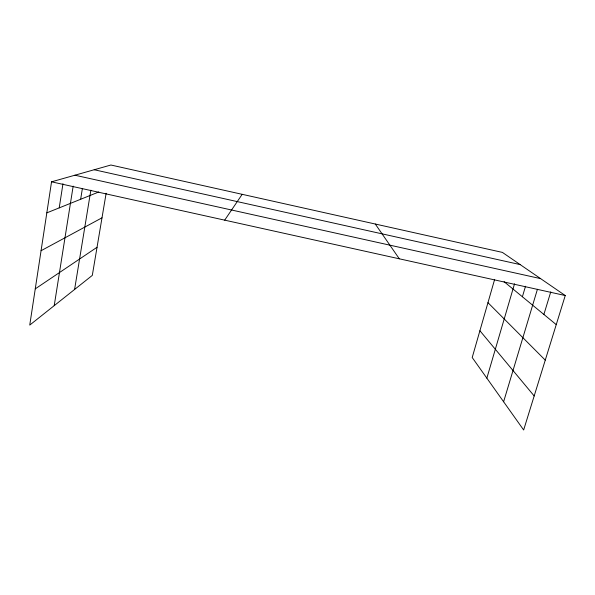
<?xml version="1.0" encoding="UTF-8"?>
<svg xmlns="http://www.w3.org/2000/svg" width="595" height="595" viewBox="0 0 595 595"><rect width="100%" height="100%" fill="white"/><g stroke="black" fill="none" stroke-linecap="round" stroke-linejoin="round"><path stroke-width="0.89" d="M494.631 279.442L472.207 357.528L523.652 429.984L565.25 295.537L502.396 252.399L110.893 165.016L51.549 181.825L29.75 325.086L92.307 275.388L106.133 193.278M59.217 207.878L62.973 183.721M54.219 305.651L73.17 186.116M80.652 199.273L82.385 188.503M74.591 289.46L90.856 190.192M486.851 378.145L514.534 283.793M522.388 296.764L525.519 286.232M503.615 401.766L537.434 289.267M543.882 314.45L550.762 291.885M224.694 220.15L242.187 194.32M35.261 288.865L97.037 247.275M41.07 250.711L101.998 217.815M46.834 212.854L98.8 191.984M74.903 175.213L540.632 278.639M51.549 181.825L565.25 295.537M94.211 169.746L520.164 264.596M504.099 281.71L556.251 324.625M487.967 302.669L545.258 360.139M479.905 330.738L534.176 395.958M375.281 224.025L399.312 258.81"/></g></svg>
